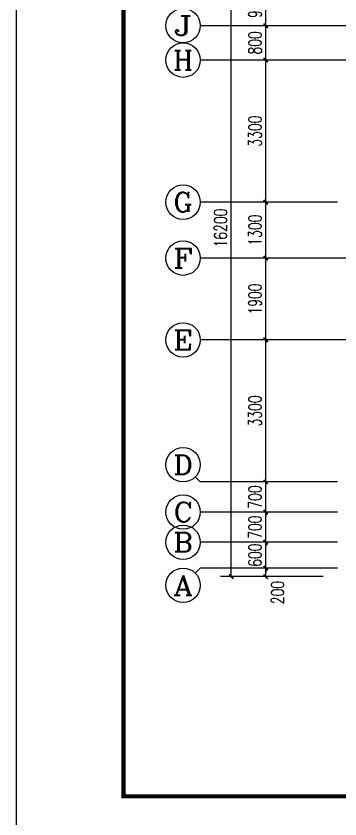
# Model space of a CAD drawing. Extents: x -287580 to -53108, y -522338 to -82629.
# Drawn here: x -265243 to -257713, y -381340 to -362688 of the extents above; entities that cross this region are included whole.
import ezdxf
from ezdxf.enums import TextEntityAlignment as Align

# ---------------------------------------------------------------- set-up
doc = ezdxf.new("R2010")
doc.units = 0
doc.header["$LTSCALE"] = 1000
doc.header["$MEASUREMENT"] = 0
doc.linetypes.add('DOTE', pattern=[2.42, 2, -0.2, 0.02, -0.2])
for name, color, linetype in [('AXIS', 3, 'Continuous'), ('AXIS_TEXT', 7, 'Continuous'), ('DOTE', 99, 'Continuous'), ('PUB_TITLE', 146, 'Continuous')]:
    doc.layers.add(name, color=color, linetype=linetype)
doc.styles.add('_TCH_AXIS', font='COMPLEX', dxfattribs={"bigfont": 'GBCBIG'})
doc.styles.add('_TCH_DIM_T3', font='SIMPLEX', dxfattribs={"width": 0.705882, "bigfont": 'GBCBIG'})
doc.styles.add('COMPLEX', font='COMPLEX')
doc.dimstyles.new('_TCH_ARCH&&100', dxfattribs={"dimtxt": 297.5, "dimasz": 100, "dimexe": 250, "dimexo": 300, "dimgap": 100, "dimtad": 1, "dimdec": 0, "dimzin": 0, "dimdsep": 46, "dimtxsty": '_TCH_DIM_T3', "dimblk": 'ARCHTICK', "dimcen": 0.09, "dimclrt": 7, "dimazin": 2, "dimtfac": 1, "dimtdec": 0, "dimtix": 1, "dimtmove": 2, "dimatfit": 3, "dimfxl": 0, "dimtolj": 1, "dimtzin": 0, "dimarcsym": 0})

# ---------------------------------------------------------------- blocks, each defined once
blk = doc.blocks.new('_ArchTick')
at = {"color": 0, "linetype": 'ByBlock', "const_width": 0.4}
blk.add_lwpolyline([(-0.5, -0.5), (0.5, 0.5)], dxfattribs=at)
blk = doc.blocks.new('*D501')
at = {"layer": 'AXIS', "color": 0, "lineweight": -2}
for p, q in [((-258107, -375512), (-259689, -375512)), ((-259439, -375712), (-259439, -375512)), ((-258107, -375712), (-259689, -375712))]:
    blk.add_line(p, q, dxfattribs=at)
at = {"layer": 'Defpoints', "color": 0}
for p in [(-259439, -375512), (-257807, -375512), (-257807, -375712)]:
    blk.add_point(p, dxfattribs=at)
at = {"layer": 'AXIS', "color": 0, "lineweight": -2, "xscale": 100, "yscale": 100, "zscale": 100}
for p, rotation in [((-259439, -375512), 90), ((-259439, -375712), 270)]:
    blk.add_blockref('_ArchTick', p, dxfattribs=dict(at, rotation=rotation))
at = {"layer": 'AXIS', "color": 7, "insert": (-259164, -376082), "char_height": 297.5, "attachment_point": 5, "rotation": 90, "style": '_TCH_DIM_T3'}
blk.add_mtext('\\A1;200', dxfattribs=at)
blk = doc.blocks.new('*D502')
at = {"layer": 'AXIS', "color": 0, "lineweight": -2}
for p, q in [((-259439, -374912), (-259439, -374812)), ((-258107, -374912), (-259689, -374912)), ((-259439, -375512), (-259439, -374912)), ((-258107, -375512), (-259689, -375512)), ((-259439, -375512), (-259439, -375612))]:
    blk.add_line(p, q, dxfattribs=at)
at = {"layer": 'Defpoints', "color": 0}
for p in [(-259439, -374912), (-257807, -374912), (-257807, -375512)]:
    blk.add_point(p, dxfattribs=at)
at = {"layer": 'AXIS', "color": 0, "lineweight": -2, "xscale": 100, "yscale": 100, "zscale": 100}
for p, rotation in [((-259439, -374912), 270), ((-259439, -375512), 90)]:
    blk.add_blockref('_ArchTick', p, dxfattribs=dict(at, rotation=rotation))
at = {"layer": 'AXIS', "color": 7, "insert": (-259688, -375212), "char_height": 297.5, "attachment_point": 5, "rotation": 90, "style": '_TCH_DIM_T3'}
blk.add_mtext('\\A1;600', dxfattribs=at)
blk = doc.blocks.new('*D503')
at = {"layer": 'AXIS', "color": 0, "lineweight": -2}
for p, q in [((-259439, -374212), (-259439, -374112)), ((-258107, -374212), (-259689, -374212)), ((-259439, -374912), (-259439, -374212)), ((-258107, -374912), (-259689, -374912)), ((-259439, -374912), (-259439, -375012))]:
    blk.add_line(p, q, dxfattribs=at)
at = {"layer": 'Defpoints', "color": 0}
for p in [(-259439, -374212), (-257807, -374212), (-257807, -374912)]:
    blk.add_point(p, dxfattribs=at)
at = {"layer": 'AXIS', "color": 0, "lineweight": -2, "xscale": 100, "yscale": 100, "zscale": 100}
for p, rotation in [((-259439, -374212), 270), ((-259439, -374912), 90)]:
    blk.add_blockref('_ArchTick', p, dxfattribs=dict(at, rotation=rotation))
at = {"layer": 'AXIS', "color": 7, "insert": (-259688, -374562), "char_height": 297.5, "attachment_point": 5, "rotation": 90, "style": '_TCH_DIM_T3'}
blk.add_mtext('\\A1;700', dxfattribs=at)
blk = doc.blocks.new('*D504')
at = {"layer": 'AXIS', "color": 0, "lineweight": -2}
for p, q in [((-259439, -373512), (-259439, -373412)), ((-258107, -373512), (-259689, -373512)), ((-259439, -374212), (-259439, -373512)), ((-258107, -374212), (-259689, -374212)), ((-259439, -374212), (-259439, -374312))]:
    blk.add_line(p, q, dxfattribs=at)
at = {"layer": 'Defpoints', "color": 0}
for p in [(-259439, -373512), (-257807, -373512), (-257807, -374212)]:
    blk.add_point(p, dxfattribs=at)
at = {"layer": 'AXIS', "color": 0, "lineweight": -2, "xscale": 100, "yscale": 100, "zscale": 100}
for p, rotation in [((-259439, -373512), 270), ((-259439, -374212), 90)]:
    blk.add_blockref('_ArchTick', p, dxfattribs=dict(at, rotation=rotation))
at = {"layer": 'AXIS', "color": 7, "insert": (-259688, -373862), "char_height": 297.5, "attachment_point": 5, "rotation": 90, "style": '_TCH_DIM_T3'}
blk.add_mtext('\\A1;700', dxfattribs=at)
blk = doc.blocks.new('*D505')
at = {"layer": 'AXIS', "color": 0, "lineweight": -2}
for p, q in [((-258107, -370212), (-259689, -370212)), ((-259439, -373512), (-259439, -370212)), ((-258107, -373512), (-259689, -373512))]:
    blk.add_line(p, q, dxfattribs=at)
at = {"layer": 'Defpoints', "color": 0}
for p in [(-259439, -370212), (-257807, -370212), (-257807, -373512)]:
    blk.add_point(p, dxfattribs=at)
at = {"layer": 'AXIS', "color": 0, "lineweight": -2, "xscale": 100, "yscale": 100, "zscale": 100}
for p, rotation in [((-259439, -370212), 90), ((-259439, -373512), 270)]:
    blk.add_blockref('_ArchTick', p, dxfattribs=dict(at, rotation=rotation))
at = {"layer": 'AXIS', "color": 7, "insert": (-259688, -371862), "char_height": 297.5, "attachment_point": 5, "rotation": 90, "style": '_TCH_DIM_T3'}
blk.add_mtext('\\A1;3300', dxfattribs=at)
blk = doc.blocks.new('*D506')
at = {"layer": 'AXIS', "color": 0, "lineweight": -2}
for p, q in [((-258107, -368312), (-259689, -368312)), ((-259439, -370212), (-259439, -368312)), ((-258107, -370212), (-259689, -370212))]:
    blk.add_line(p, q, dxfattribs=at)
at = {"layer": 'Defpoints', "color": 0}
for p in [(-259439, -368312), (-257807, -368312), (-257807, -370212)]:
    blk.add_point(p, dxfattribs=at)
at = {"layer": 'AXIS', "color": 0, "lineweight": -2, "xscale": 100, "yscale": 100, "zscale": 100}
for p, rotation in [((-259439, -368312), 90), ((-259439, -370212), 270)]:
    blk.add_blockref('_ArchTick', p, dxfattribs=dict(at, rotation=rotation))
at = {"layer": 'AXIS', "color": 7, "insert": (-259688, -369262), "char_height": 297.5, "attachment_point": 5, "rotation": 90, "style": '_TCH_DIM_T3'}
blk.add_mtext('\\A1;1900', dxfattribs=at)
blk = doc.blocks.new('*D507')
at = {"layer": 'AXIS', "color": 0, "lineweight": -2}
for p, q in [((-258107, -367012), (-259689, -367012)), ((-259439, -368312), (-259439, -367012)), ((-258107, -368312), (-259689, -368312))]:
    blk.add_line(p, q, dxfattribs=at)
at = {"layer": 'Defpoints', "color": 0}
for p in [(-259439, -367012), (-257807, -367012), (-257807, -368312)]:
    blk.add_point(p, dxfattribs=at)
at = {"layer": 'AXIS', "color": 0, "lineweight": -2, "xscale": 100, "yscale": 100, "zscale": 100}
for p, rotation in [((-259439, -367012), 90), ((-259439, -368312), 270)]:
    blk.add_blockref('_ArchTick', p, dxfattribs=dict(at, rotation=rotation))
at = {"layer": 'AXIS', "color": 7, "insert": (-259688, -367662), "char_height": 297.5, "attachment_point": 5, "rotation": 90, "style": '_TCH_DIM_T3'}
blk.add_mtext('\\A1;1300', dxfattribs=at)
blk = doc.blocks.new('*D508')
at = {"layer": 'AXIS', "color": 0, "lineweight": -2}
for p, q in [((-258107, -363712), (-259689, -363712)), ((-259439, -367012), (-259439, -363712)), ((-258107, -367012), (-259689, -367012))]:
    blk.add_line(p, q, dxfattribs=at)
at = {"layer": 'Defpoints', "color": 0}
for p in [(-259439, -363712), (-257807, -363712), (-257807, -367012)]:
    blk.add_point(p, dxfattribs=at)
at = {"layer": 'AXIS', "color": 0, "lineweight": -2, "xscale": 100, "yscale": 100, "zscale": 100}
for p, rotation in [((-259439, -363712), 90), ((-259439, -367012), 270)]:
    blk.add_blockref('_ArchTick', p, dxfattribs=dict(at, rotation=rotation))
at = {"layer": 'AXIS', "color": 7, "insert": (-259688, -365362), "char_height": 297.5, "attachment_point": 5, "rotation": 90, "style": '_TCH_DIM_T3'}
blk.add_mtext('\\A1;3300', dxfattribs=at)
blk = doc.blocks.new('*D509')
at = {"layer": 'AXIS', "color": 0, "lineweight": -2}
for p, q in [((-258107, -362912), (-259689, -362912)), ((-259439, -363712), (-259439, -362912)), ((-258107, -363712), (-259689, -363712))]:
    blk.add_line(p, q, dxfattribs=at)
at = {"layer": 'Defpoints', "color": 0}
for p in [(-259439, -362912), (-257807, -362912), (-257807, -363712)]:
    blk.add_point(p, dxfattribs=at)
at = {"layer": 'AXIS', "color": 0, "lineweight": -2, "xscale": 100, "yscale": 100, "zscale": 100}
for p, rotation in [((-259439, -362912), 90), ((-259439, -363712), 270)]:
    blk.add_blockref('_ArchTick', p, dxfattribs=dict(at, rotation=rotation))
at = {"layer": 'AXIS', "color": 7, "insert": (-259688, -363312), "char_height": 297.5, "attachment_point": 5, "rotation": 90, "style": '_TCH_DIM_T3'}
blk.add_mtext('\\A1;800', dxfattribs=at)
blk = doc.blocks.new('*D510')
at = {"layer": 'AXIS', "color": 0, "lineweight": -2}
for p, q in [((-258107, -362012), (-259689, -362012)), ((-259439, -362912), (-259439, -362012)), ((-258107, -362912), (-259689, -362912))]:
    blk.add_line(p, q, dxfattribs=at)
at = {"layer": 'Defpoints', "color": 0}
for p in [(-259439, -362012), (-257807, -362012), (-257807, -362912)]:
    blk.add_point(p, dxfattribs=at)
at = {"layer": 'AXIS', "color": 0, "lineweight": -2, "xscale": 100, "yscale": 100, "zscale": 100}
for p, rotation in [((-259439, -362012), 90), ((-259439, -362912), 270)]:
    blk.add_blockref('_ArchTick', p, dxfattribs=dict(at, rotation=rotation))
at = {"layer": 'AXIS', "color": 7, "insert": (-259688, -362462), "char_height": 297.5, "attachment_point": 5, "rotation": 90, "style": '_TCH_DIM_T3'}
blk.add_mtext('\\A1;900', dxfattribs=at)
blk = doc.blocks.new('*D514')
at = {"layer": 'AXIS', "color": 0, "lineweight": -2}
for p, q in [((-258107, -359512), (-260489, -359512)), ((-260239, -375712), (-260239, -359512)), ((-258107, -375712), (-260489, -375712))]:
    blk.add_line(p, q, dxfattribs=at)
at = {"layer": 'Defpoints', "color": 0}
for p in [(-260239, -359512), (-257807, -359512), (-257807, -375712)]:
    blk.add_point(p, dxfattribs=at)
at = {"layer": 'AXIS', "color": 0, "lineweight": -2, "xscale": 100, "yscale": 100, "zscale": 100}
for p, rotation in [((-260239, -359512), 90), ((-260239, -375712), 270)]:
    blk.add_blockref('_ArchTick', p, dxfattribs=dict(at, rotation=rotation))
at = {"layer": 'AXIS', "color": 7, "insert": (-260488, -367612), "char_height": 297.5, "attachment_point": 5, "rotation": 90, "style": '_TCH_DIM_T3'}
blk.add_mtext('\\A1;16200', dxfattribs=at)
blk = doc.blocks.new('_AXISO')
blk.add_circle((0, 0), 0.5)
at = {"layer": 'AXIS_TEXT', "style": 'COMPLEX', "width": 1.041667}
blk.add_attdef('A', text='', height=0.56, dxfattribs=at).set_placement((-0.25, -0.28), (0.25, -0.28), align=Align.FIT)

msp = doc.modelspace()

# ---------------------------------------------------------------- linework, layer by layer
at = {"layer": 'AXIS'}
for p, q in [((-258453.9, -362912), (-260959.5, -362912)), ((-258453.9, -363712), (-260959.5, -363712)), ((-258453.9, -367012), (-260959.5, -367012)), ((-258453.9, -368312), (-260959.5, -368312)), ((-258453.9, -370212), (-260959.5, -370212)), ((-261076.6, -373394.8), (-260959.5, -373512)), ((-258453.9, -373512), (-260959.5, -373512)), ((-258453.9, -374212), (-260959.5, -374212)), ((-258453.9, -374912), (-260959.5, -374912)), ((-261076.6, -375629.2), (-260959.5, -375512)), ((-258453.9, -375512), (-260959.5, -375512))]:
    msp.add_line(p, q, dxfattribs=at)
at = {"layer": 'DOTE', "linetype": 'DOTE'}
for p, q in [((-249808.8, -362912), (-258341.7, -362912)), ((-249008.8, -363712), (-258341.7, -363712)), ((-194847, -367012), (-258341.7, -367012)), ((-249008.8, -368312), (-258341.7, -368312)), ((-252408.8, -370212), (-258341.7, -370212)), ((-194847, -373512), (-258341.7, -373512)), ((-194847, -374212), (-258341.7, -374212)), ((-194847, -374912, 0), (-258341.7, -374912, 0)), ((-194847, -375512, 0), (-258341.7, -375512, 0))]:
    msp.add_line(p, q, dxfattribs=at)
at = {"layer": 'PUB_TITLE'}
msp.add_lwpolyline([(-265242.7, -381815.5), (-181142.7, -381815.5), (-181142.7, -322415.5), (-265242.7, -322415.5)], close=True, dxfattribs=at)
at = {"layer": 'PUB_TITLE', "const_width": 100}
msp.add_lwpolyline([(-262742.7, -380815.5), (-182142.7, -380815.5), (-182142.7, -323415.5), (-262742.7, -323415.5)], close=True, dxfattribs=at)

# ---------------------------------------------------------------- block references
at = {"layer": 'AXIS'}
ref = msp.add_blockref('_AXISO', (-261359.5, -362912), dxfattribs=dict(at, xscale=800, yscale=800, zscale=800))
ref.add_attrib('A', 'J', dxfattribs={"layer": 'AXIS_TEXT', "height": 452.5, "style": '_TCH_AXIS', "width": 1.909091}).set_placement((-261585.8, -363138.3), (-261133.2, -363138.3), align=Align.FIT)
ref = msp.add_blockref('_AXISO', (-261359.5, -363712), dxfattribs=dict(at, xscale=800, yscale=800, zscale=800))
ref.add_attrib('A', 'H', dxfattribs={"layer": 'AXIS_TEXT', "height": 452.5, "style": '_TCH_AXIS', "width": 1.05}).set_placement((-261585.8, -363938.3), (-261133.2, -363938.3), align=Align.FIT)
ref = msp.add_blockref('_AXISO', (-261359.5, -367012), dxfattribs=dict(at, xscale=800, yscale=800, zscale=800))
ref.add_attrib('A', 'G', dxfattribs={"layer": 'AXIS_TEXT', "height": 452.5, "style": '_TCH_AXIS', "width": 1.166667}).set_placement((-261585.8, -367238.3), (-261133.2, -367238.3), align=Align.FIT)
ref = msp.add_blockref('_AXISO', (-261359.5, -368312), dxfattribs=dict(at, xscale=800, yscale=800, zscale=800))
ref.add_attrib('A', 'F', dxfattribs={"layer": 'AXIS_TEXT', "height": 452.5, "style": '_TCH_AXIS', "width": 1.3125}).set_placement((-261585.8, -368538.3), (-261133.2, -368538.3), align=Align.FIT)
ref = msp.add_blockref('_AXISO', (-261359.5, -370212), dxfattribs=dict(at, xscale=800, yscale=800, zscale=800))
ref.add_attrib('A', 'E', dxfattribs={"layer": 'AXIS_TEXT', "height": 452.5, "style": '_TCH_AXIS', "width": 1.3125}).set_placement((-261585.8, -370438.3), (-261133.2, -370438.3), align=Align.FIT)
ref = msp.add_blockref('_AXISO', (-261359.5, -373112), dxfattribs=dict(at, xscale=800, yscale=800, zscale=800))
ref.add_attrib('A', 'D', dxfattribs={"layer": 'AXIS_TEXT', "height": 452.5, "style": '_TCH_AXIS', "width": 1.235294}).set_placement((-261585.8, -373338.3), (-261133.2, -373338.3), align=Align.FIT)
ref = msp.add_blockref('_AXISO', (-261359.5, -374212), dxfattribs=dict(at, xscale=800, yscale=800, zscale=800))
ref.add_attrib('A', 'C', dxfattribs={"layer": 'AXIS_TEXT', "height": 452.5, "style": '_TCH_AXIS', "width": 1.4}).set_placement((-261585.8, -374438.3), (-261133.2, -374438.3), align=Align.FIT)
ref = msp.add_blockref('_AXISO', (-261359.5, -374912), dxfattribs=dict(at, xscale=800, yscale=800, zscale=800))
ref.add_attrib('A', 'B', dxfattribs={"layer": 'AXIS_TEXT', "height": 452.5, "style": '_TCH_AXIS', "width": 1.235294}).set_placement((-261585.8, -375138.3), (-261133.2, -375138.3), align=Align.FIT)
ref = msp.add_blockref('_AXISO', (-261359.5, -375912), dxfattribs=dict(at, xscale=800, yscale=800, zscale=800))
ref.add_attrib('A', 'A', dxfattribs={"layer": 'AXIS_TEXT', "height": 452.5, "style": '_TCH_AXIS', "width": 1.166667}).set_placement((-261585.8, -376138.3), (-261133.2, -376138.3), align=Align.FIT)

# ---------------------------------------------------------------- dimensions: what is measured, and where the dimension line sits
for p1, p2, distance, picture, middle in [((-257806.5, -375712), (-257806.5, -359512), 2432.9, '*D514', (-260488.2, -367612)), ((-257806.5, -362912), (-257806.5, -362012), 1632.9, '*D510', (-259688.2, -362462)), ((-257806.5, -363712), (-257806.5, -362912), 1632.9, '*D509', (-259688.2, -363312)), ((-257806.5, -367012), (-257806.5, -363712), 1632.9, '*D508', (-259688.2, -365362)), ((-257806.5, -368312), (-257806.5, -367012), 1632.9, '*D507', (-259688.2, -367662)), ((-257806.5, -370212), (-257806.5, -368312), 1632.9, '*D506', (-259688.2, -369262)), ((-257806.5, -373512), (-257806.5, -370212), 1632.9, '*D505', (-259688.2, -371862)), ((-257806.5, -374212), (-257806.5, -373512), 1632.9, '*D504', (-259688.2, -373862)), ((-257806.5, -374912), (-257806.5, -374212), 1632.9, '*D503', (-259688.2, -374562)), ((-257806.5, -375512), (-257806.5, -374912), 1632.9, '*D502', (-259688.2, -375212))]:
    dim = msp.add_aligned_dim(p1=p1, p2=p2, distance=distance, dimstyle='_TCH_ARCH&&100', dxfattribs=at)
    dim.commit()
    dim.dimension.update_dxf_attribs({"geometry": picture, "text_midpoint": middle})
dim = msp.add_linear_dim(base=(-259439.5, -375512), p1=(-257806.5, -375712), p2=(-257806.5, -375512), angle=90, dimstyle='_TCH_ARCH&&100', dxfattribs=at)
dim.commit()
dim.dimension.update_dxf_attribs({"geometry": '*D501', "text_midpoint": (-259164.5, -376082), "dimtype": 129})

doc.saveas('drawing.dxf')
